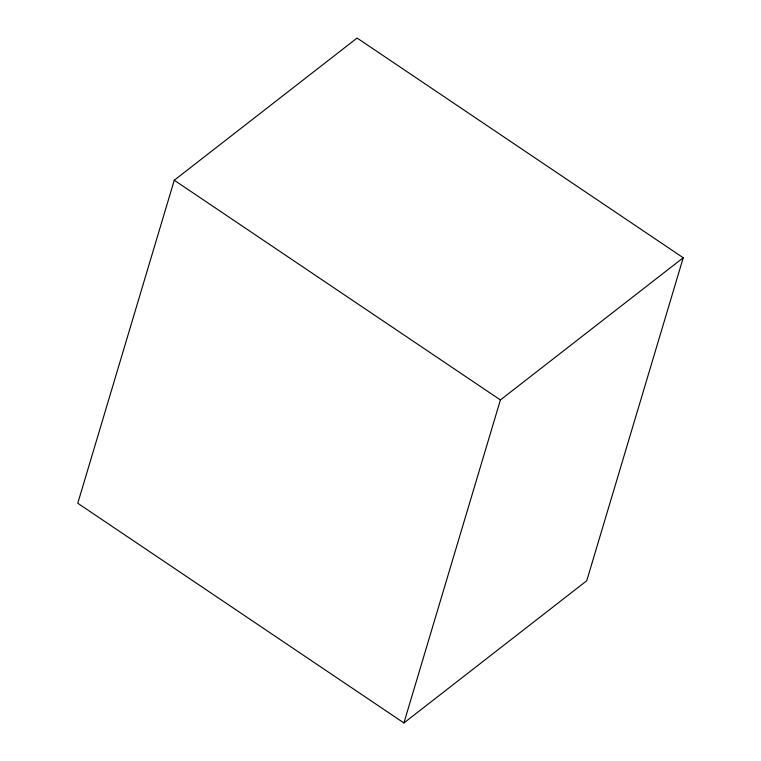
<?xml version="1.0" encoding="UTF-8"?>
<svg xmlns="http://www.w3.org/2000/svg" width="761" height="761" viewBox="0 0 761 761"><rect width="100%" height="100%" fill="white"/><g stroke="black" fill="none" stroke-linecap="round" stroke-linejoin="round"><path stroke-width="1.14" d="M174.259 180.243L77.765 503.24L403.91 722.95L586.741 580.757L683.235 257.76L357.09 38.05L174.259 180.243L500.405 399.953L683.235 257.76M403.91 722.95L500.405 399.953"/></g></svg>
